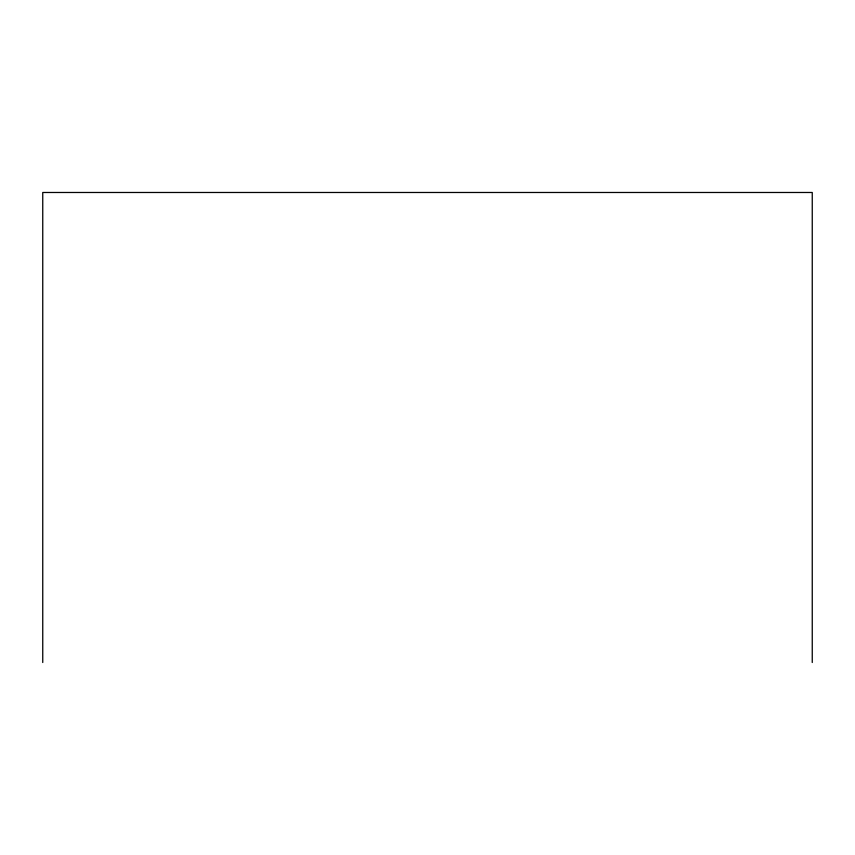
<?xml version="1.0" encoding="UTF-8"?>
<svg xmlns="http://www.w3.org/2000/svg" width="855" height="855" viewBox="0 0 855 855"><rect width="100%" height="100%" fill="white"/><g stroke="black" fill="none" stroke-linecap="round" stroke-linejoin="round"><path stroke-width="1.28" d="M812.25 662.518L812.25 192.482L42.75 192.482L42.75 662.518"/></g></svg>
